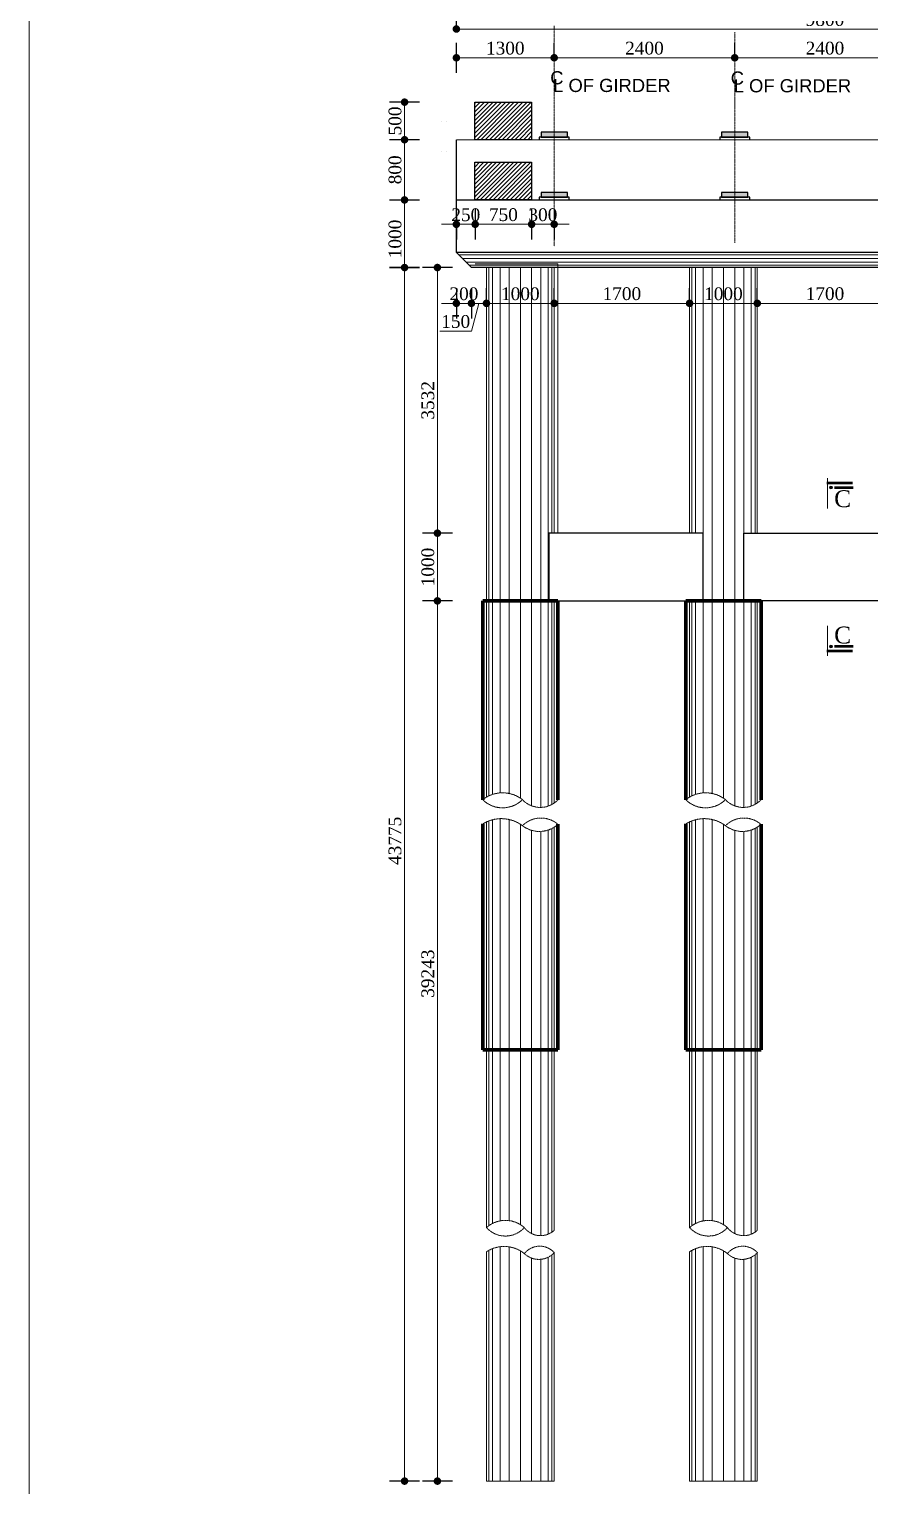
# Model space of a CAD drawing. Header units: millimetres. Extents: x -452357 to 35267, y 81803 to 461763.
# Drawn here: x -70227 to -59050, y 199936 to 219305 of the extents above; entities that cross this region are included whole.
import ezdxf

# ---------------------------------------------------------------- set-up
doc = ezdxf.new("R2010")
doc.units = ezdxf.units.MM
doc.header["$PDMODE"] = 2
doc.linetypes.add('CENTER', pattern=[2, 1.25, -0.25, 0.25, -0.25])
doc.linetypes.add('DASHED', pattern=[0.75, 0.5, -0.25])
doc.layers.get('Defpoints').update_dxf_attribs({"lineweight": 13})
for name, color, linetype, lineweight in [('Center Line', 34, 'Continuous', 15), ('Dimision', 96, 'Continuous', 18), ('hatch', 65, 'Continuous', 15), ('Hatching', 65, 'Continuous', 20), ('Pile', 11, 'Continuous', 15), ('Text', 7, 'Continuous', 15)]:
    doc.layers.add(name, color=color, linetype=linetype, lineweight=lineweight)
doc.layers.add('Pire Line', color=11, linetype='Continuous')
doc.styles.add('ROMANS', font='arial.ttf', dxfattribs={"height": 200})
doc.styles.get("Standard").update_dxf_attribs({"font": 'times.ttf'})
doc.dimstyles.new('ISO-25', dxfattribs={"dimtxt": 175, "dimasz": 100, "dimexe": 65, "dimexo": 115.625, "dimgap": 40, "dimtad": 1, "dimtoh": 1, "dimdec": 0, "dimtxsty": 'Standard', "dimblk": 'DOT', "dimcen": 300, "dimclrd": 256, "dimclre": 256, "dimclrt": 256, "dimadec": 0, "dimazin": 0, "dimtfac": 1, "dimtdec": 0, "dimtix": 1, "dimtmove": 0, "dimatfit": 3, "dimldrblk": 'DOT', "dimfxl": 75, "dimlwd": -1, "dimarcsym": 0})

# ---------------------------------------------------------------- blocks, each defined once
blk = doc.blocks.new('_Dot')
at = {"color": 0, "linetype": 'ByBlock', "lineweight": -2}
blk.add_line((-0.5, 0), (-1, 0), dxfattribs=at)
at = {"color": 0, "linetype": 'ByBlock', "const_width": 0.5}
blk.add_lwpolyline([(-0.25, 0, 1), (0.25, 0, 1)], format="xyb", close=True, dxfattribs=at)
blk = doc.blocks.new('*D493')
at = {"layer": 'Defpoints', "color": 0, "ltscale": 3, "transparency": 16777216}
for p in [(-63247, 218924), (-63247, 218817), (-64547, 217406)]:
    blk.add_point(p, dxfattribs=at)
at = {"layer": 'Dimision', "lineweight": -2, "ltscale": 3, "transparency": 16777216}
for p, q in [((-64547, 218724), (-64547, 219124)), ((-63247, 218924), (-63247, 219124))]:
    blk.add_line(p, q, dxfattribs=at)
at = {"layer": 'Dimision', "ltscale": 3, "transparency": 16777216}
blk.add_line((-64447, 218924), (-63347, 218924), dxfattribs=at)
at = {"layer": 'Dimision', "ltscale": 3, "transparency": 16777216, "xscale": 100, "yscale": 100, "zscale": 100, "rotation": 180}
blk.add_blockref('_Dot', (-64547, 218924), dxfattribs=at)
at = {"layer": 'Dimision', "ltscale": 3, "transparency": 16777216, "xscale": 100, "yscale": 100, "zscale": 100}
blk.add_blockref('_Dot', (-63247, 218924), dxfattribs=at)
at = {"layer": 'Dimision', "ltscale": 3, "transparency": 16777216, "insert": (-63897, 219051), "char_height": 170, "attachment_point": 5}
blk.add_mtext('1300', dxfattribs=at)
blk = doc.blocks.new('*D494')
at = {"layer": 'Defpoints', "color": 0, "ltscale": 3, "transparency": 16777216}
for p in [(-63247, 218924), (-63247, 218817), (-60847, 218817)]:
    blk.add_point(p, dxfattribs=at)
at = {"layer": 'Dimision', "lineweight": -2, "ltscale": 3, "transparency": 16777216}
for p, q in [((-63247, 218924), (-63247, 219124)), ((-60847, 218924), (-60847, 219124))]:
    blk.add_line(p, q, dxfattribs=at)
at = {"layer": 'Dimision', "ltscale": 3, "transparency": 16777216}
blk.add_line((-60947, 218924), (-63147, 218924), dxfattribs=at)
at = {"layer": 'Dimision', "ltscale": 3, "transparency": 16777216, "xscale": 100, "yscale": 100, "zscale": 100, "rotation": 180}
blk.add_blockref('_Dot', (-63247, 218924), dxfattribs=at)
at = {"layer": 'Dimision', "ltscale": 3, "transparency": 16777216, "xscale": 100, "yscale": 100, "zscale": 100}
blk.add_blockref('_Dot', (-60847, 218924), dxfattribs=at)
at = {"layer": 'Dimision', "ltscale": 3, "transparency": 16777216, "insert": (-62047, 219051), "char_height": 170, "attachment_point": 5}
blk.add_mtext('2400', dxfattribs=at)
blk = doc.blocks.new('*D496')
at = {"layer": 'Defpoints', "color": 0, "ltscale": 3, "transparency": 16777216}
for p in [(-60847, 218924), (-58447, 219031), (-60847, 218817)]:
    blk.add_point(p, dxfattribs=at)
at = {"layer": 'Dimision', "lineweight": -2, "ltscale": 3, "transparency": 16777216}
for p, q in [((-60847, 218924), (-60847, 219124)), ((-58447, 218924), (-58447, 218724))]:
    blk.add_line(p, q, dxfattribs=at)
at = {"layer": 'Dimision', "ltscale": 3, "transparency": 16777216}
blk.add_line((-58547, 218924), (-60747, 218924), dxfattribs=at)
at = {"layer": 'Dimision', "ltscale": 3, "transparency": 16777216, "xscale": 100, "yscale": 100, "zscale": 100, "rotation": 180}
blk.add_blockref('_Dot', (-60847, 218924), dxfattribs=at)
at = {"layer": 'Dimision', "ltscale": 3, "transparency": 16777216, "xscale": 100, "yscale": 100, "zscale": 100}
blk.add_blockref('_Dot', (-58447, 218924), dxfattribs=at)
at = {"layer": 'Dimision', "ltscale": 3, "transparency": 16777216, "insert": (-59647, 219051), "char_height": 170, "attachment_point": 5}
blk.add_mtext('2400', dxfattribs=at)
blk = doc.blocks.new('*D497')
at = {"layer": 'Defpoints', "color": 0, "ltscale": 3, "transparency": 16777216}
for p in [(-54747, 219306), (-64547, 219164), (-54747, 219047)]:
    blk.add_point(p, dxfattribs=at)
at = {"layer": 'Dimision', "lineweight": -2, "ltscale": 3, "transparency": 16777216}
for p, q in [((-64547, 219280), (-64547, 219506)), ((-54747, 219163), (-54747, 219506))]:
    blk.add_line(p, q, dxfattribs=at)
at = {"layer": 'Dimision', "ltscale": 3, "transparency": 16777216}
blk.add_line((-64447, 219306), (-54847, 219306), dxfattribs=at)
at = {"layer": 'Dimision', "ltscale": 3, "transparency": 16777216, "xscale": 100, "yscale": 100, "zscale": 100, "rotation": 180}
blk.add_blockref('_Dot', (-64547, 219306), dxfattribs=at)
at = {"layer": 'Dimision', "ltscale": 3, "transparency": 16777216, "xscale": 100, "yscale": 100, "zscale": 100}
blk.add_blockref('_Dot', (-54747, 219306), dxfattribs=at)
at = {"layer": 'Dimision', "ltscale": 3, "transparency": 16777216, "insert": (-59647, 219432), "char_height": 170, "attachment_point": 5}
blk.add_mtext('9800', dxfattribs=at)
blk = doc.blocks.new('*D498')
at = {"layer": 'Defpoints', "color": 0, "ltscale": 3, "transparency": 16777216}
for p in [(-66425, 217034), (-66622, 216135), (-65236, 216135)]:
    blk.add_point(p, dxfattribs=at)
at = {"layer": 'Dimision', "lineweight": -2, "ltscale": 3, "transparency": 16777216}
for p, q in [((-65436, 217034), (-65036, 217034)), ((-65436, 216135), (-65036, 216135))]:
    blk.add_line(p, q, dxfattribs=at)
at = {"layer": 'Dimision', "ltscale": 3, "transparency": 16777216}
blk.add_line((-65236, 216934), (-65236, 216235), dxfattribs=at)
at = {"layer": 'Dimision', "ltscale": 3, "transparency": 16777216, "xscale": 100, "yscale": 100, "zscale": 100}
for p, rotation in [((-65236, 217034), 90), ((-65236, 216135), 270)]:
    blk.add_blockref('_Dot', p, dxfattribs=dict(at, rotation=rotation))
at = {"layer": 'Dimision', "ltscale": 3, "transparency": 16777216, "insert": (-65362, 216515), "char_height": 170, "attachment_point": 5, "rotation": 90}
blk.add_mtext('1000', dxfattribs=at)
blk = doc.blocks.new('*D510')
at = {"layer": 'Defpoints', "color": 0, "ltscale": 3, "transparency": 16777216}
for p in [(-63462, 212603), (-64799, 211703), (-63393, 211703)]:
    blk.add_point(p, dxfattribs=at)
at = {"layer": 'Dimision', "lineweight": -2, "ltscale": 3, "transparency": 16777216}
for p, q in [((-64599, 212603), (-64999, 212603)), ((-64599, 211703), (-64999, 211703))]:
    blk.add_line(p, q, dxfattribs=at)
at = {"layer": 'Dimision', "ltscale": 3, "transparency": 16777216}
blk.add_line((-64799, 212503), (-64799, 211803), dxfattribs=at)
at = {"layer": 'Dimision', "ltscale": 3, "transparency": 16777216, "xscale": 100, "yscale": 100, "zscale": 100}
for p, rotation in [((-64799, 212603), 90), ((-64799, 211703), 270)]:
    blk.add_blockref('_Dot', p, dxfattribs=dict(at, rotation=rotation))
at = {"layer": 'Dimision', "ltscale": 3, "transparency": 16777216, "insert": (-64926, 212153), "char_height": 170, "attachment_point": 5, "rotation": 90}
blk.add_mtext('1000', dxfattribs=at)
blk = doc.blocks.new('*D511')
at = {"layer": 'Defpoints', "color": 0, "ltscale": 3, "transparency": 16777216}
for p in [(-64799, 211703), (-64499, 211703), (-63725, 199999)]:
    blk.add_point(p, dxfattribs=at)
at = {"layer": 'Dimision', "lineweight": -2, "ltscale": 3, "transparency": 16777216}
for p, q in [((-64615, 211703), (-64999, 211703)), ((-64599, 199999), (-64999, 199999))]:
    blk.add_line(p, q, dxfattribs=at)
at = {"layer": 'Dimision', "ltscale": 3, "transparency": 16777216}
blk.add_line((-64799, 200099), (-64799, 211603), dxfattribs=at)
at = {"layer": 'Dimision', "ltscale": 3, "transparency": 16777216, "xscale": 100, "yscale": 100, "zscale": 100}
for p, rotation in [((-64799, 211703), 90), ((-64799, 199999), 270)]:
    blk.add_blockref('_Dot', p, dxfattribs=dict(at, rotation=rotation))
at = {"layer": 'Dimision', "ltscale": 3, "transparency": 16777216, "insert": (-64926, 206746), "char_height": 170, "width": 596.53, "attachment_point": 5, "rotation": 90}
blk.add_mtext('39243', dxfattribs=at)
blk = doc.blocks.new('*D512')
at = {"layer": 'Defpoints', "color": 0, "ltscale": 3, "transparency": 16777216}
for p in [(-65236, 216135), (-64642, 216135), (-64062, 199999)]:
    blk.add_point(p, dxfattribs=at)
at = {"layer": 'Dimision', "lineweight": -2, "ltscale": 3, "transparency": 16777216}
for p, q in [((-65036, 216135), (-65436, 216135)), ((-65036, 199999), (-65436, 199999))]:
    blk.add_line(p, q, dxfattribs=at)
at = {"layer": 'Dimision', "ltscale": 3, "transparency": 16777216}
blk.add_line((-65236, 200099), (-65236, 216035), dxfattribs=at)
at = {"layer": 'Dimision', "ltscale": 3, "transparency": 16777216, "xscale": 100, "yscale": 100, "zscale": 100}
for p, rotation in [((-65236, 216135), 90), ((-65236, 199999), 270)]:
    blk.add_blockref('_Dot', p, dxfattribs=dict(at, rotation=rotation))
at = {"layer": 'Dimision', "ltscale": 3, "transparency": 16777216, "insert": (-65363, 208512), "char_height": 170, "attachment_point": 5, "rotation": 90}
blk.add_mtext('43775', dxfattribs=at)
blk = doc.blocks.new('*D522')
at = {"layer": 'Defpoints', "color": 0, "ltscale": 3, "transparency": 16777216}
for p in [(-63247, 219075), (-63547, 217284), (-63247, 216710)]:
    blk.add_point(p, dxfattribs=at)
at = {"layer": 'Dimision', "lineweight": -2, "ltscale": 3, "transparency": 16777216}
for p, q in [((-63547, 216910), (-63547, 216510)), ((-63247, 216910), (-63247, 216510))]:
    blk.add_line(p, q, dxfattribs=at)
at = {"layer": 'Dimision', "ltscale": 3, "transparency": 16777216}
for p, q in [((-63647, 216710), (-63747, 216710)), ((-63547, 216710), (-63247, 216710)), ((-63147, 216710), (-63047, 216710))]:
    blk.add_line(p, q, dxfattribs=at)
at = {"layer": 'Dimision', "ltscale": 3, "transparency": 16777216, "xscale": 100, "yscale": 100, "zscale": 100}
blk.add_blockref('_Dot', (-63547, 216710), dxfattribs=at)
at = {"layer": 'Dimision', "ltscale": 3, "transparency": 16777216, "xscale": 100, "yscale": 100, "zscale": 100, "rotation": 180}
blk.add_blockref('_Dot', (-63247, 216710), dxfattribs=at)
at = {"layer": 'Dimision', "ltscale": 3, "transparency": 16777216, "insert": (-63397, 216836), "char_height": 170, "attachment_point": 5}
blk.add_mtext('300', dxfattribs=at)
blk = doc.blocks.new('*D527')
at = {"layer": 'Defpoints', "color": 0, "ltscale": 3, "transparency": 16777216}
for p in [(-60547, 215659), (-60547, 215659), (-58747, 215659)]:
    blk.add_point(p, dxfattribs=at)
at = {"layer": 'Dimision', "lineweight": -2, "ltscale": 3, "transparency": 16777216}
for p, q in [((-60547, 215659), (-60547, 215859)), ((-58747, 215659), (-58747, 215859))]:
    blk.add_line(p, q, dxfattribs=at)
at = {"layer": 'Dimision', "ltscale": 3, "transparency": 16777216}
blk.add_line((-58847, 215659), (-60447, 215659), dxfattribs=at)
at = {"layer": 'Dimision', "ltscale": 3, "transparency": 16777216, "xscale": 100, "yscale": 100, "zscale": 100, "rotation": 180}
blk.add_blockref('_Dot', (-60547, 215659), dxfattribs=at)
at = {"layer": 'Dimision', "ltscale": 3, "transparency": 16777216, "xscale": 100, "yscale": 100, "zscale": 100}
blk.add_blockref('_Dot', (-58747, 215659), dxfattribs=at)
at = {"layer": 'Dimision', "ltscale": 3, "transparency": 16777216, "insert": (-59647, 215786), "char_height": 170, "attachment_point": 5}
blk.add_mtext('1700', dxfattribs=at)
blk = doc.blocks.new('*D528')
at = {"layer": 'Defpoints', "color": 0, "ltscale": 3, "transparency": 16777216}
for p in [(-61447, 215659), (-61447, 215659), (-60547, 215659)]:
    blk.add_point(p, dxfattribs=at)
at = {"layer": 'Dimision', "lineweight": -2, "ltscale": 3, "transparency": 16777216}
for p, q in [((-61447, 215659), (-61447, 215859)), ((-60547, 215659), (-60547, 215859))]:
    blk.add_line(p, q, dxfattribs=at)
at = {"layer": 'Dimision', "ltscale": 3, "transparency": 16777216}
blk.add_line((-60647, 215659), (-61347, 215659), dxfattribs=at)
at = {"layer": 'Dimision', "ltscale": 3, "transparency": 16777216, "xscale": 100, "yscale": 100, "zscale": 100, "rotation": 180}
blk.add_blockref('_Dot', (-61447, 215659), dxfattribs=at)
at = {"layer": 'Dimision', "ltscale": 3, "transparency": 16777216, "xscale": 100, "yscale": 100, "zscale": 100}
blk.add_blockref('_Dot', (-60547, 215659), dxfattribs=at)
at = {"layer": 'Dimision', "ltscale": 3, "transparency": 16777216, "insert": (-60997, 215785), "char_height": 170, "attachment_point": 5}
blk.add_mtext('1000', dxfattribs=at)
blk = doc.blocks.new('*D529')
at = {"layer": 'Defpoints', "color": 0, "ltscale": 3, "transparency": 16777216}
for p in [(-63247, 215659), (-63247, 215659), (-61447, 215659)]:
    blk.add_point(p, dxfattribs=at)
at = {"layer": 'Dimision', "lineweight": -2, "ltscale": 3, "transparency": 16777216}
for p, q in [((-63247, 215659), (-63247, 215859)), ((-61447, 215659), (-61447, 215859))]:
    blk.add_line(p, q, dxfattribs=at)
at = {"layer": 'Dimision', "ltscale": 3, "transparency": 16777216}
blk.add_line((-61547, 215659), (-63147, 215659), dxfattribs=at)
at = {"layer": 'Dimision', "ltscale": 3, "transparency": 16777216, "xscale": 100, "yscale": 100, "zscale": 100, "rotation": 180}
blk.add_blockref('_Dot', (-63247, 215659), dxfattribs=at)
at = {"layer": 'Dimision', "ltscale": 3, "transparency": 16777216, "xscale": 100, "yscale": 100, "zscale": 100}
blk.add_blockref('_Dot', (-61447, 215659), dxfattribs=at)
at = {"layer": 'Dimision', "ltscale": 3, "transparency": 16777216, "insert": (-62347, 215786), "char_height": 170, "attachment_point": 5}
blk.add_mtext('1700', dxfattribs=at)
blk = doc.blocks.new('*D530')
at = {"layer": 'Defpoints', "color": 0, "ltscale": 3, "transparency": 16777216}
for p in [(-64147, 215659), (-64147, 215659), (-63247, 215659)]:
    blk.add_point(p, dxfattribs=at)
at = {"layer": 'Dimision', "lineweight": -2, "ltscale": 3, "transparency": 16777216}
for p, q in [((-64147, 215659), (-64147, 215859)), ((-63247, 215659), (-63247, 215859))]:
    blk.add_line(p, q, dxfattribs=at)
at = {"layer": 'Dimision', "ltscale": 3, "transparency": 16777216}
blk.add_line((-63347, 215659), (-64047, 215659), dxfattribs=at)
at = {"layer": 'Dimision', "ltscale": 3, "transparency": 16777216, "xscale": 100, "yscale": 100, "zscale": 100, "rotation": 180}
blk.add_blockref('_Dot', (-64147, 215659), dxfattribs=at)
at = {"layer": 'Dimision', "ltscale": 3, "transparency": 16777216, "xscale": 100, "yscale": 100, "zscale": 100}
blk.add_blockref('_Dot', (-63247, 215659), dxfattribs=at)
at = {"layer": 'Dimision', "ltscale": 3, "transparency": 16777216, "insert": (-63697, 215785), "char_height": 170, "attachment_point": 5}
blk.add_mtext('1000', dxfattribs=at)
blk = doc.blocks.new('*D612')
at = {"layer": 'Defpoints', "color": 0, "ltscale": 3, "transparency": 16777216}
for p in [(-64347, 216135), (-64347, 215659), (-64147, 215659)]:
    blk.add_point(p, dxfattribs=at)
at = {"layer": 'Dimision', "lineweight": -2, "ltscale": 3, "transparency": 16777216}
for p, q in [((-64347, 215859), (-64347, 215459)), ((-64147, 215659), (-64147, 215859))]:
    blk.add_line(p, q, dxfattribs=at)
at = {"layer": 'Dimision', "ltscale": 3, "transparency": 16777216}
for p, q in [((-64447, 215659), (-64547, 215659)), ((-64147, 215659), (-64347, 215659)), ((-64147, 215659), (-64347, 215659)), ((-64247, 215659), (-64346, 215291)), ((-64047, 215659), (-63947, 215659)), ((-64346, 215291), (-64765, 215291))]:
    blk.add_line(p, q, dxfattribs=at)
at = {"layer": 'Dimision', "ltscale": 3, "transparency": 16777216, "xscale": 100, "yscale": 100, "zscale": 100}
blk.add_blockref('_Dot', (-64347, 215659), dxfattribs=at)
at = {"layer": 'Dimision', "ltscale": 3, "transparency": 16777216, "xscale": 100, "yscale": 100, "zscale": 100, "rotation": 180}
blk.add_blockref('_Dot', (-64147, 215659), dxfattribs=at)
at = {"layer": 'Dimision', "ltscale": 3, "transparency": 16777216, "insert": (-64556, 215417), "char_height": 170, "attachment_point": 5}
blk.add_mtext('150', dxfattribs=at)
blk = doc.blocks.new('*D613')
at = {"layer": 'Defpoints', "color": 0, "ltscale": 3, "transparency": 16777216}
for p in [(-64547, 216335), (-64347, 216135), (-64547, 215659)]:
    blk.add_point(p, dxfattribs=at)
at = {"layer": 'Dimision', "lineweight": -2, "ltscale": 3, "transparency": 16777216}
for p, q in [((-64547, 215859), (-64547, 215459)), ((-64347, 215859), (-64347, 215459))]:
    blk.add_line(p, q, dxfattribs=at)
at = {"layer": 'Dimision', "ltscale": 3, "transparency": 16777216}
for p, q in [((-64647, 215659), (-64747, 215659)), ((-64347, 215659), (-64547, 215659)), ((-64247, 215659), (-64147, 215659))]:
    blk.add_line(p, q, dxfattribs=at)
at = {"layer": 'Dimision', "ltscale": 3, "transparency": 16777216, "xscale": 100, "yscale": 100, "zscale": 100}
blk.add_blockref('_Dot', (-64547, 215659), dxfattribs=at)
at = {"layer": 'Dimision', "ltscale": 3, "transparency": 16777216, "xscale": 100, "yscale": 100, "zscale": 100, "rotation": 180}
blk.add_blockref('_Dot', (-64347, 215659), dxfattribs=at)
at = {"layer": 'Dimision', "ltscale": 3, "transparency": 16777216, "insert": (-64447, 215785), "char_height": 170, "attachment_point": 5}
blk.add_mtext('200', dxfattribs=at)
blk = doc.blocks.new('*D557')
at = {"layer": 'Defpoints', "color": 0, "ltscale": 3, "transparency": 16777216}
for p in [(-64547, 216928), (-64297, 216888), (-64297, 216710)]:
    blk.add_point(p, dxfattribs=at)
at = {"layer": 'Dimision', "lineweight": -2, "ltscale": 3, "transparency": 16777216}
for p, q in [((-64547, 216812), (-64547, 216510)), ((-64297, 216772), (-64297, 216510))]:
    blk.add_line(p, q, dxfattribs=at)
at = {"layer": 'Dimision', "ltscale": 3, "transparency": 16777216}
for p, q in [((-64647, 216710), (-64747, 216710)), ((-64547, 216710), (-64297, 216710)), ((-64197, 216710), (-64097, 216710))]:
    blk.add_line(p, q, dxfattribs=at)
at = {"layer": 'Dimision', "ltscale": 3, "transparency": 16777216, "xscale": 100, "yscale": 100, "zscale": 100}
blk.add_blockref('_Dot', (-64547, 216710), dxfattribs=at)
at = {"layer": 'Dimision', "ltscale": 3, "transparency": 16777216, "xscale": 100, "yscale": 100, "zscale": 100, "rotation": 180}
blk.add_blockref('_Dot', (-64297, 216710), dxfattribs=at)
at = {"layer": 'Dimision', "ltscale": 3, "transparency": 16777216, "insert": (-64422, 216836), "char_height": 170, "attachment_point": 5}
blk.add_mtext('250', dxfattribs=at)
blk = doc.blocks.new('*D559')
at = {"layer": 'Defpoints', "color": 0, "ltscale": 3, "transparency": 16777216}
for p in [(-63547, 217459), (-64297, 217284), (-63547, 216710)]:
    blk.add_point(p, dxfattribs=at)
at = {"layer": 'Dimision', "lineweight": -2, "ltscale": 3, "transparency": 16777216}
for p, q in [((-64297, 216910), (-64297, 216510)), ((-63547, 216910), (-63547, 216510))]:
    blk.add_line(p, q, dxfattribs=at)
at = {"layer": 'Dimision', "ltscale": 3, "transparency": 16777216}
blk.add_line((-64197, 216710), (-63647, 216710), dxfattribs=at)
at = {"layer": 'Dimision', "ltscale": 3, "transparency": 16777216, "xscale": 100, "yscale": 100, "zscale": 100, "rotation": 180}
blk.add_blockref('_Dot', (-64297, 216710), dxfattribs=at)
at = {"layer": 'Dimision', "ltscale": 3, "transparency": 16777216, "xscale": 100, "yscale": 100, "zscale": 100}
blk.add_blockref('_Dot', (-63547, 216710), dxfattribs=at)
at = {"layer": 'Dimision', "ltscale": 3, "transparency": 16777216, "insert": (-63922, 216837), "char_height": 170, "attachment_point": 5}
blk.add_mtext('750', dxfattribs=at)
blk = doc.blocks.new('*D622')
at = {"layer": 'Defpoints', "color": 0, "ltscale": 3, "transparency": 16777216}
for p in [(-65236, 217834), (-64547, 217834), (-66425, 217034)]:
    blk.add_point(p, dxfattribs=at)
at = {"layer": 'Dimision', "lineweight": -2, "ltscale": 3, "transparency": 16777216}
for p, q in [((-65036, 217834), (-65436, 217834)), ((-65436, 217034), (-65036, 217034))]:
    blk.add_line(p, q, dxfattribs=at)
at = {"layer": 'Dimision', "ltscale": 3, "transparency": 16777216}
blk.add_line((-65236, 217134), (-65236, 217734), dxfattribs=at)
at = {"layer": 'Dimision', "ltscale": 3, "transparency": 16777216, "xscale": 100, "yscale": 100, "zscale": 100}
for p, rotation in [((-65236, 217834), 90), ((-65236, 217034), 270)]:
    blk.add_blockref('_Dot', p, dxfattribs=dict(at, rotation=rotation))
at = {"layer": 'Dimision', "ltscale": 3, "transparency": 16777216, "insert": (-65362, 217434), "char_height": 170, "attachment_point": 5, "rotation": 90}
blk.add_mtext('800', dxfattribs=at)
blk = doc.blocks.new('*D623')
at = {"layer": 'Defpoints', "color": 0, "ltscale": 3, "transparency": 16777216}
for p in [(-65236, 218334), (-64303, 218334), (-64547, 217834)]:
    blk.add_point(p, dxfattribs=at)
at = {"layer": 'Dimision', "lineweight": -2, "ltscale": 3, "transparency": 16777216}
for p, q in [((-65036, 218334), (-65436, 218334)), ((-65036, 217834), (-65436, 217834))]:
    blk.add_line(p, q, dxfattribs=at)
at = {"layer": 'Dimision', "ltscale": 3, "transparency": 16777216}
blk.add_line((-65236, 217934), (-65236, 218234), dxfattribs=at)
at = {"layer": 'Dimision', "ltscale": 3, "transparency": 16777216, "xscale": 100, "yscale": 100, "zscale": 100}
for p, rotation in [((-65236, 218334), 90), ((-65236, 217834), 270)]:
    blk.add_blockref('_Dot', p, dxfattribs=dict(at, rotation=rotation))
at = {"layer": 'Dimision', "ltscale": 3, "transparency": 16777216, "insert": (-65362, 218084), "char_height": 170, "attachment_point": 5, "rotation": 90}
blk.add_mtext('500', dxfattribs=at)
blk = doc.blocks.new('*D602')
at = {"layer": 'Defpoints', "color": 0, "ltscale": 3, "transparency": 16777216}
for p in [(-64799, 216135), (-64425, 216135), (-63462, 212603)]:
    blk.add_point(p, dxfattribs=at)
at = {"layer": 'Dimision', "lineweight": -2, "ltscale": 3, "transparency": 16777216}
for p, q in [((-64599, 216135), (-64999, 216135)), ((-64599, 212603), (-64999, 212603))]:
    blk.add_line(p, q, dxfattribs=at)
at = {"layer": 'Dimision', "ltscale": 3, "transparency": 16777216}
blk.add_line((-64799, 212703), (-64799, 216035), dxfattribs=at)
at = {"layer": 'Dimision', "ltscale": 3, "transparency": 16777216, "xscale": 100, "yscale": 100, "zscale": 100}
for p, rotation in [((-64799, 216135), 90), ((-64799, 212603), 270)]:
    blk.add_blockref('_Dot', p, dxfattribs=dict(at, rotation=rotation))
at = {"layer": 'Dimision', "ltscale": 3, "transparency": 16777216, "insert": (-64926, 214369), "char_height": 170, "attachment_point": 5, "rotation": 90}
blk.add_mtext('3532', dxfattribs=at)

msp = doc.modelspace()

# ---------------------------------------------------------------- hatches: boundary and pattern name
at = {"layer": 'hatch', "ltscale": 10}
h = msp.add_hatch(dxfattribs=at)
h.set_pattern_fill('_USER', color=256, scale=40, angle=45, style=0, pattern_type=0)
h.set_pattern_definition([(45, (90448.747, 0), (-28.284271, 28.284271), [])])
h.paths.add_polyline_path([(-63546.7, 217534.3), (-64303.1, 217534.3), (-64303.1, 217034.3), (-63546.7, 217034.3)])
h.paths.add_polyline_path([(-63546.7, 218334.4), (-64303.1, 218334.4), (-64303.1, 217834.4), (-63546.7, 217834.4)])
h.paths.add_polyline_path([(-54989.9, 218334.4), (-55746.3, 218334.4), (-55746.3, 217834.4), (-54989.9, 217834.4)])
h.paths.add_polyline_path([(-54989.9, 217534.3), (-55746.3, 217534.3), (-55746.3, 217034.3), (-54989.9, 217034.3)])
at = {"layer": 'Pire Line', "ltscale": 3}
h = msp.add_hatch(color=256, dxfattribs=at)
h.paths.add_polyline_path([(-63071.5, 217934.4), (-63246.5, 217934.4), (-63246.5, 217869.4), (-63071.5, 217869.4)])
h.paths.add_polyline_path([(-63246.5, 217934.4), (-63421.5, 217934.4), (-63421.5, 217869.4), (-63246.5, 217869.4)])
h = msp.add_hatch(color=256, dxfattribs=at)
h.paths.add_polyline_path([(-60671.5, 217934.4), (-60846.5, 217934.4), (-60846.5, 217869.4), (-60671.5, 217869.4)])
h.paths.add_polyline_path([(-60846.5, 217934.4), (-61021.5, 217934.4), (-61021.5, 217869.4), (-60846.5, 217869.4)])
h = msp.add_hatch(color=256, dxfattribs=at)
h.paths.add_polyline_path([(-63071.5, 217134.3), (-63246.5, 217134.3), (-63246.5, 217069.3), (-63071.5, 217069.3)])
h.paths.add_polyline_path([(-63246.5, 217134.3), (-63421.5, 217134.3), (-63421.5, 217069.3), (-63246.5, 217069.3)])
h = msp.add_hatch(color=256, dxfattribs=at)
h.paths.add_polyline_path([(-60671.5, 217134.3), (-60846.5, 217134.3), (-60846.5, 217069.3), (-60671.5, 217069.3)])
h.paths.add_polyline_path([(-60846.5, 217134.3), (-61021.5, 217134.3), (-61021.5, 217069.3), (-60846.5, 217069.3)])
at = {"layer": 'Text'}
for points in [[(-59549, 213208.9, 1), (-59584.9, 213208.9, 1)], [(-59549, 211096.6, -1), (-59584.9, 211096.6, -1)]]:
    msp.add_hatch(color=256, dxfattribs=at).paths.add_polyline_path(points)

# ---------------------------------------------------------------- linework, layer by layer
at = {"layer": 'Center Line', "linetype": 'CENTER'}
for p, q in [((-63246.5, 216419.6), (-63246.5, 219350.3)), ((-60846.5, 216463.2), (-60846.5, 219263.9))]:
    msp.add_line(p, q, dxfattribs=at)
at = {"layer": 'Dimision', "ltscale": 3}
for p, q in [((-60846.5, 218383.3), (-60846.5, 218271.8)), ((-64546.5, 217834.4), (-54746.5, 217834.4))]:
    msp.add_line(p, q, dxfattribs=at)
at = {"layer": 'Dimision', "linetype": 'CENTER'}
for p, q in [((-64746.5, 218082.5), (-64746.5, 218082.5)), ((-64673.4, 218082.5), (-64673.4, 218082.5)), ((-64746.5, 217682.3), (-64746.5, 217682.3)), ((-64673.4, 217682.3), (-64673.4, 217682.3))]:
    msp.add_line(p, q, dxfattribs=at)
at = {"layer": 'hatch', "ltscale": 3}
for p, q in [((-63646.5, 216134.7), (-62846.5, 216134.7)), ((-60446.5, 216134.7), (-61246.5, 216134.7))]:
    msp.add_line(p, q, dxfattribs=at)
at = {"layer": 'hatch', "lineweight": 80, "ltscale": 3}
for p, q in [((-63196.4, 211702.7), (-64196.5, 211702.7)), ((-60496.4, 211702.7), (-61496.5, 211702.7)), ((-63196.4, 205734.3), (-64196.5, 205734.3)), ((-60496.4, 205734.3), (-61496.5, 205734.3))]:
    msp.add_line(p, q, dxfattribs=at)
at = {"layer": 'hatch', "ltscale": 3}
msp.add_lwpolyline([(-70226.7, 229261.8), (-36457, 229287.1), (-36457, 185240.2), (-70226.7, 185240.2)], close=True, dxfattribs=at)
at = {"layer": 'hatch', "lineweight": 80, "ltscale": 3}
for points in [[(-64196.5, 209059.5), (-64196.5, 211702.7)], [(-63196.4, 211702.7), (-63196.4, 209058.1)], [(-61496.5, 209059.5), (-61496.5, 211702.7)], [(-60496.4, 211702.7), (-60496.4, 209058.1)], [(-64196.5, 205734.3), (-64196.5, 208736.6)], [(-63196.4, 208731.8), (-63196.4, 205734.3)], [(-61496.5, 205734.3), (-61496.5, 208736.6)], [(-60496.4, 208731.8), (-60496.4, 205734.3)]]:
    msp.add_lwpolyline(points, dxfattribs=at)
at = {"layer": 'Hatching', "ltscale": 3}
for p, q in [((-64116.5, 216134.7), (-64116.5, 209109.4)), ((-64066.5, 216134.7), (-64066.5, 209129.5)), ((-63966.5, 216134.7), (-63966.5, 209149.7)), ((-63846.5, 216134.7), (-63846.5, 209142.3)), ((-63696.5, 216134.7), (-63696.5, 209079.7)), ((-63546.5, 216134.7), (-63546.5, 211702.7)), ((-63426.5, 216134.7), (-63426.5, 211702.7)), ((-63326.5, 216134.7), (-63326.5, 211702.7)), ((-63276.5, 216134.7), (-63276.5, 212602.7)), ((-61416.5, 216134.7), (-61416.5, 212602.7)), ((-61366.5, 216134.7), (-61366.5, 212602.7)), ((-61266.5, 216134.7), (-61266.5, 212602.7)), ((-61146.5, 216134.7), (-61146.5, 211702.7)), ((-60996.5, 216134.7), (-60996.5, 211702.7)), ((-60846.5, 216134.7), (-60846.5, 211702.7)), ((-60726.5, 216134.7), (-60726.5, 212602.7)), ((-60626.5, 216134.7), (-60626.5, 212602.7)), ((-60576.5, 216134.7), (-60576.5, 212602.7)), ((-63546.5, 211702.7), (-63546.5, 208977.8)), ((-63426.5, 211702.7), (-63426.5, 208956.9)), ((-63326.5, 211702.7), (-63326.5, 208974.5)), ((-63276.5, 211702.7), (-63276.5, 208996.5)), ((-61416.5, 211702.7), (-61416.5, 209110)), ((-61366.5, 211702.7), (-61366.5, 209129.9)), ((-61266.5, 211702.7), (-61266.5, 209149.8)), ((-61146.5, 211702.7), (-61146.5, 209142)), ((-60996.5, 211702.7), (-60996.5, 209078.8)), ((-60846.5, 211702.7), (-60846.5, 208977.3)), ((-60726.5, 211702.7), (-60726.5, 208956.9)), ((-60626.5, 211702.7), (-60626.5, 208974.9)), ((-60576.5, 211702.7), (-60576.5, 208997.2)), ((-63966.5, 208807.2), (-63966.5, 203458.8)), ((-63420.1, 208806.4), (-63420.1, 208806.1)), ((-61266.5, 208807.2), (-61266.5, 203458.8)), ((-60721.4, 208806.4), (-60721.4, 208806.1)), ((-64116.5, 208776.5), (-64116.5, 203394.2)), ((-64066.5, 208792.5), (-64066.5, 203424.6)), ((-63846.5, 208796.1), (-63846.5, 203462.4)), ((-63696.5, 208733.2), (-63696.5, 203409.3)), ((-63546.5, 208651.8), (-63546.5, 203290.4)), ((-63426.5, 208637.5), (-63426.5, 203263.1)), ((-63326.5, 208656.1), (-63326.5, 203283)), ((-63276.5, 208677), (-63276.5, 203309.7)), ((-61416.5, 208777), (-61416.5, 203394.2)), ((-61366.5, 208792.9), (-61366.5, 203424.6)), ((-61146.5, 208795.8), (-61146.5, 203462.4)), ((-60996.5, 208732.3), (-60996.5, 203409.3)), ((-60846.5, 208651.4), (-60846.5, 203290.4)), ((-60726.5, 208637.6), (-60726.5, 203263.1)), ((-60626.5, 208656.5), (-60626.5, 203283)), ((-60576.5, 208677.6), (-60576.5, 203309.7)), ((-63870.1, 203269.8), (-63870.1, 203269.7)), ((-61170.1, 203269.8), (-61170.1, 203269.7)), ((-64116.5, 203066.8), (-64116.5, 199999.4)), ((-64066.5, 203090.1), (-64066.5, 199999.4)), ((-63966.5, 203115.8), (-63966.5, 199999.4)), ((-63846.5, 203114.3), (-63846.5, 199999.4)), ((-63696.5, 203061), (-63696.5, 199999.4)), ((-63276.5, 203007.8), (-63276.5, 199999.4)), ((-61416.5, 203066.8), (-61416.5, 199999.4)), ((-61366.5, 203090.1), (-61366.5, 199999.4)), ((-61266.5, 203115.8), (-61266.5, 199999.4)), ((-61146.5, 203114.3), (-61146.5, 199999.4)), ((-60996.5, 203061), (-60996.5, 199999.4)), ((-60576.5, 203007.8), (-60576.5, 199999.4)), ((-63546.5, 202964.2), (-63546.5, 199999.4)), ((-63426.5, 202948.2), (-63426.5, 199999.4)), ((-63326.5, 202976.2), (-63326.5, 199999.4)), ((-60846.5, 202964.2), (-60846.5, 199999.4)), ((-60726.5, 202948.2), (-60726.5, 199999.4)), ((-60626.5, 202976.2), (-60626.5, 199999.4))]:
    msp.add_line(p, q, dxfattribs=at)
at = {"layer": 'Hatching', "ltscale": 5}
for points in [[(-64516.6, 216304.9), (-54776.4, 216304.9)], [(-64464.9, 216253.1), (-54828.1, 216253.1)], [(-64420, 216208.3), (-54873, 216208.3)], [(-64379, 216167.2), (-54914, 216167.2)]]:
    msp.add_lwpolyline(points, dxfattribs=at)
at = {"layer": 'Hatching', "ltscale": 3}
for points in [[(-64296.5, 216184.7), (-63196.4, 216184.7), (-63196.4, 212602.7)], [(-64146.5, 209093.5), (-64146.5, 216134.7), (-63246.4, 216134.7), (-63246.4, 212602.7)], [(-61446.5, 212602.7), (-61446.5, 216134.7), (-60546.4, 216134.7), (-60546.4, 212602.7)], [(-63246.4, 211702.7), (-63246.4, 209015.1)], [(-61446.5, 209094.3), (-61446.5, 211702.7)], [(-60546.4, 211702.7), (-60546.4, 209016)], [(-64146.5, 203370.2), (-64146.5, 208763.8)], [(-63246.4, 208694), (-63246.4, 203333.3)], [(-61446.5, 203370.2), (-61446.5, 208764.4)], [(-60546.4, 208694.8), (-60546.4, 203333.3)], [(-63246.4, 203038.3), (-63246.4, 199999.4), (-64146.5, 199999.4), (-64146.5, 203048.6)], [(-60546.4, 203038.3), (-60546.4, 199999.4), (-61446.5, 199999.4), (-61446.5, 203048.6)]]:
    msp.add_lwpolyline(points, dxfattribs=at)
at = {"layer": 'Pile', "linetype": 'DASHED', "ltscale": 5}
for points in [[(-63195.1, 209059.5, -0.4335865), (-63668.7, 209059.5, 0.3468299), (-64196.5, 209059.5, 0.4104596), (-63668.7, 209059.5)], [(-60496.4, 209059.5, -0.4335865), (-60970, 209059.5, 0.3468299), (-61497.8, 209059.5, 0.4104596), (-60970, 209059.5)], [(-64196.5, 208736.6, -0.3100401), (-63668.7, 208713.9, 0.3618188), (-63196.4, 208731.8, 0.3904148), (-63668.7, 208713.9)], [(-61497.8, 208736.6, -0.3100401), (-60970, 208713.9, 0.3618188), (-60497.8, 208731.8, 0.3904148), (-60970, 208713.9)], [(-63245.1, 203334.5, -0.442265), (-63643.7, 203370.2, 0.3792855), (-64146.5, 203370.2, 0.4480347), (-63643.7, 203370.2)], [(-60545.1, 203334.5, -0.442265), (-60943.7, 203370.2, 0.3792855), (-61446.5, 203370.2, 0.4480347), (-60943.7, 203370.2)], [(-64146.5, 203048.6, -0.3272236), (-63643.7, 203024.5, 0.4180624), (-63245.1, 203036.8, 0.4617894), (-63643.7, 203024.5)], [(-61446.5, 203048.6, -0.3272236), (-60943.7, 203024.5, 0.4180624), (-60545.1, 203036.8, 0.4617894), (-60943.7, 203024.5)]]:
    msp.add_lwpolyline(points, format="xyb", dxfattribs=at)
at = {"layer": 'Pire Line', "ltscale": 5}
for p, q in [((-64546.5, 216334.7), (-64546.5, 217834.4)), ((-63446.5, 217869.4), (-63446.5, 217834.4)), ((-61046.5, 217869.4), (-61046.5, 217834.4)), ((-64546.5, 217034.3), (-54746.5, 217034.3)), ((-63446.5, 217069.3), (-63446.5, 217034.3)), ((-61046.5, 217069.3), (-61046.5, 217034.3)), ((-64346.5, 216134.7), (-64546.5, 216334.7)), ((-54746.5, 216334.7), (-64546.5, 216334.7)), ((-54946.5, 216134.7), (-64346.5, 216134.7))]:
    msp.add_line(p, q, dxfattribs=at)
at = {"layer": 'Pire Line', "ltscale": 3}
for p, q in [((-63045.8, 217834.4), (-63045.8, 217869.4)), ((-60645.8, 217834.4), (-60645.8, 217869.4)), ((-63045.8, 217034.3), (-63045.8, 217069.3)), ((-60645.8, 217034.3), (-60645.8, 217069.3))]:
    msp.add_line(p, q, dxfattribs=at)
at = {"layer": 'Pire Line', "ltscale": 5}
for points in [[(-64303.1, 218334.4), (-63546.7, 218334.4), (-63546.7, 217834.4), (-64303.1, 217834.4)], [(-63071.5, 217934.4), (-63421.5, 217934.4), (-63421.5, 217869.4), (-63071.5, 217869.4)], [(-60671.5, 217934.4), (-61021.5, 217934.4), (-61021.5, 217869.4), (-60671.5, 217869.4)], [(-64303.1, 217534.3), (-63546.7, 217534.3), (-63546.7, 217034.3), (-64303.1, 217034.3)], [(-63071.5, 217134.3), (-63421.5, 217134.3), (-63421.5, 217069.3), (-63071.5, 217069.3)], [(-60671.5, 217134.3), (-61021.5, 217134.3), (-61021.5, 217069.3), (-60671.5, 217069.3)]]:
    msp.add_lwpolyline(points, close=True, dxfattribs=at)
for points in [[(-63045.8, 217869.4), (-63446.5, 217869.4)], [(-60645.8, 217869.4), (-61046.5, 217869.4)], [(-64303.1, 217034.3), (-64303.1, 217534.3), (-63546.7, 217534.3), (-63546.7, 217034.3)], [(-63045.8, 217069.3), (-63446.5, 217069.3)], [(-60645.8, 217069.3), (-61046.5, 217069.3)], [(-61446.5, 211702.7), (-61266.5, 211702.7), (-61266.5, 212602.7), (-63317.7, 212602.7), (-63317.7, 211702.7), (-61446.5, 211702.7)], [(-60546.4, 211702.7), (-60726.5, 211702.7), (-60726.5, 212602.7), (-58566.5, 212602.7), (-58566.5, 211702.7), (-60546.4, 211702.7)]]:
    msp.add_lwpolyline(points, dxfattribs=at)
at = {"layer": 'Text'}
for p, q in [((-59615.1, 212932.6), (-59615.1, 213333)), ((-59615.1, 211372.8), (-59615.1, 210972.4))]:
    msp.add_line(p, q, dxfattribs=at)
at = {"layer": 'Text', "const_width": 35.9}
for points in [[(-59626.4, 213270), (-59277, 213270)], [(-59521.5, 213208.9), (-59271.9, 213208.9)], [(-59626.4, 211035.5), (-59277, 211035.5)], [(-59521.5, 211096.6), (-59271.9, 211096.6)]]:
    msp.add_lwpolyline(points, dxfattribs=at)
at = {"layer": 'Text'}
for centre in [(-59567, 213208.9), (-59567, 211096.6)]:
    msp.add_circle(centre, 17.9, dxfattribs=at)

# ---------------------------------------------------------------- texts
for p in [(-59525.2, 212949.5), (-59525.2, 211136.8)]:
    msp.add_text('C', height=224.2, dxfattribs=at).set_placement(p)
at = {"layer": 'Text', "char_height": 175, "width": 8235.459, "attachment_point": 1, "style": 'ROMANS'}
for s, insert in [('C', (-63299.8, 218745.9)), ('C', (-60899.8, 218741.6)), ('L OF GIRDER', (-63260.3, 218643.9)), ('L OF GIRDER', (-60860.3, 218639.6))]:
    msp.add_mtext(s, dxfattribs=dict(at, insert=insert))

# ---------------------------------------------------------------- dimensions: what is measured, and where the dimension line sits
at = {"layer": 'Dimision', "ltscale": 3}
for base, p1, p2, picture, middle in [((-54746.5, 219305.6), (-64546.5, 219164.1), (-54746.5, 219047.4), '*D497', (-59646.5, 219305.6)), ((-64546.5, 215659), (-64346.5, 216134.7), (-64546.5, 216334.7), '*D613', (-64446.5, 215659))]:
    dim = msp.add_linear_dim(base=base, p1=p1, p2=p2, dimstyle='ISO-25', override={"dimtxt": 170, "dimexe": 200, "dimfxl": 200, "dimfxlon": 1}, dxfattribs=at)
    dim.commit()
    dim.dimension.update_dxf_attribs({"geometry": picture, "text_midpoint": middle, "dimtype": 160})
for base, p1, p2, picture, middle in [((-63246.5, 218924.2), (-64546.5, 217405.8), (-63246.5, 218817.5), '*D493', (-63896.5, 219050.7)), ((-63246.5, 216709.8), (-63546.7, 217284.1), (-63246.5, 219074.5), '*D522', (-63396.6, 216836.3)), ((-63546.7, 216709.8), (-64296.9, 217284.1), (-63546.7, 217459.3), '*D559', (-63921.8, 216836.6)), ((-64296.9, 216709.8), (-64546.5, 216927.9), (-64296.9, 216887.5), '*D557', (-64421.7, 216836.3))]:
    dim = msp.add_linear_dim(base=base, p1=p1, p2=p2, dimstyle='ISO-25', override={"dimtxt": 170, "dimexe": 200, "dimfxl": 200, "dimfxlon": 1}, dxfattribs=at)
    dim.commit()
    dim.dimension.update_dxf_attribs({"geometry": picture, "text_midpoint": middle})
for base, p1, p2, angle, override, picture, middle in [((-63246.5, 218924.2), (-60846.5, 218817.5), (-63246.5, 218817.5), 180, {"dimtxt": 170, "dimexe": 200, "dimfxl": 200, "dimfxlon": 1}, '*D494', (-62046.5, 219050.7)), ((-60846.5, 218924.2), (-58446.5, 219030.6), (-60846.5, 218817.5), 180, {"dimtxt": 170, "dimexe": 200, "dimfxl": 200, "dimfxlon": 1}, '*D496', (-59646.5, 219050.7)), ((-65235.9, 218334.4), (-64546.5, 217834.4), (-64303.1, 218334.4), 90, {"dimtxt": 170, "dimexe": 200, "dimtmove": 1, "dimfxl": 200, "dimfxlon": 1}, '*D623', (-65362.3, 218084.4)), ((-65235.9, 217834.4), (-66424.5, 217034.3), (-64546.5, 217834.4), 90, {"dimtxt": 170, "dimexe": 200, "dimtmove": 1, "dimfxl": 200, "dimfxlon": 1}, '*D622', (-65362.3, 217434.3)), ((-64799.2, 216134.7), (-63462, 212602.7), (-64425, 216134.7), 90, {"dimtxt": 170, "dimexe": 200, "dimtmove": 1, "dimfxl": 200, "dimfxlon": 1}, '*D602', (-64925.7, 214368.7))]:
    dim = msp.add_linear_dim(base=base, p1=p1, p2=p2, angle=angle, dimstyle='ISO-25', override=override, dxfattribs=at)
    dim.commit()
    dim.dimension.update_dxf_attribs({"geometry": picture, "text_midpoint": middle})
for base, p1, p2, text, picture, middle in [((-65235.9, 216134.7), (-66424.5, 217034.3), (-66621.8, 216134.7), '1000', '*D498', (-65235.9, 216515.2)), ((-65235.9, 216134.7), (-64061.6, 199999.4), (-64641.6, 216134.7), '43775', '*D512', (-65235.9, 208512.1)), ((-64799.2, 211702.7), (-63462, 212602.7), (-63392.6, 211702.7), '1000', '*D510', (-64799.2, 212152.7)), ((-64799.2, 211702.7), (-63725, 199999.4), (-64499.2, 211702.7), '39243', '*D511', (-64799.2, 206745.9))]:
    dim = msp.add_linear_dim(base=base, p1=p1, p2=p2, angle=90, text=text, dimstyle='ISO-25', override={"dimtxt": 170, "dimexe": 200, "dimfxl": 200, "dimfxlon": 1}, dxfattribs=at)
    dim.commit()
    dim.dimension.update_dxf_attribs({"geometry": picture, "text_midpoint": middle, "dimtype": 160})
dim = msp.add_linear_dim(base=(-64346.5, 215659), p1=(-64146.5, 215659), p2=(-64346.5, 216134.7), text='150', dimstyle='ISO-25', override={"dimtxt": 170, "dimexe": 200, "dimtmove": 1, "dimfxl": 200, "dimfxlon": 1}, dxfattribs=at)
dim.commit()
dim.dimension.update_dxf_attribs({"geometry": '*D612', "text_midpoint": (-64386.5, 215290.6), "dimtype": 160})
for base, p1, p2, text, picture, middle in [((-64146.5, 215659), (-63246.5, 215659), (-64146.5, 215659), '1000', '*D530', (-63696.5, 215785.5)), ((-63246.5, 215659), (-61446.5, 215659), (-63246.5, 215659), '1700', '*D529', (-62346.5, 215785.7)), ((-61446.5, 215659), (-60546.5, 215659), (-61446.5, 215659), '1000', '*D528', (-60996.5, 215785.5)), ((-60546.5, 215659), (-58746.5, 215659), (-60546.5, 215659), '1700', '*D527', (-59646.5, 215785.7))]:
    dim = msp.add_linear_dim(base=base, p1=p1, p2=p2, text=text, dimstyle='ISO-25', override={"dimtxt": 170, "dimexe": 200, "dimfxl": 200, "dimfxlon": 1}, dxfattribs=at)
    dim.commit()
    dim.dimension.update_dxf_attribs({"geometry": picture, "text_midpoint": middle})

doc.saveas('drawing.dxf')
